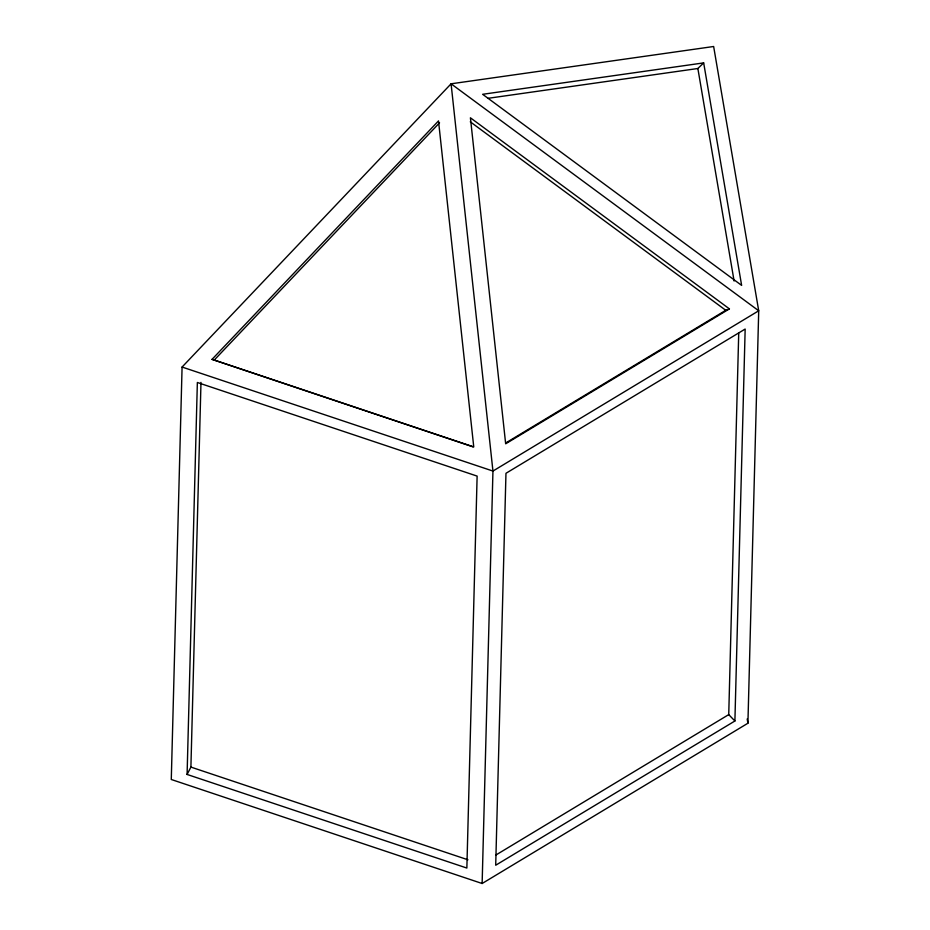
<?xml version="1.0" encoding="UTF-8"?>
<svg xmlns="http://www.w3.org/2000/svg" width="930" height="930" viewBox="0 0 930 930"><rect width="100%" height="100%" fill="white"/><g stroke="black" fill="none" stroke-linecap="round" stroke-linejoin="round"><path stroke-width="1.4" d="M182.082 367.048L171.283 779.491L482.135 883.5L747.918 723.226L758.717 310.783L713.647 46.5L451.085 83.805L182.082 367.048L492.947 471.057L758.717 310.783L451.085 83.805L492.947 471.057L482.135 883.5M187.093 774.446L197.358 382.486L477.125 476.102L466.86 868.05L187.093 774.446L190.906 767.087L200.985 382.393M734.898 720.994L745.163 329.046L505.967 473.289L495.702 865.237L734.898 720.994L728.736 714.612L738.734 332.824M212.052 359.352L438.507 120.912L473.754 446.923L212.052 359.352L473.045 446.865M214.098 360.224L439.553 122.83M488.297 98.278L697.86 68.506L703.673 62.891L741.629 285.382L482.635 94.302L703.673 62.891M505.746 442.971L725.772 310.295L729.411 308.876L470.417 117.796L505.664 443.808L729.411 308.876M495.725 855.123L728.736 714.612M190.906 767.087L467.941 859.785M470.278 121.807L725.772 310.295M697.86 68.506L734.107 281.011M747.197 718.948L747.918 723.226"/></g></svg>
